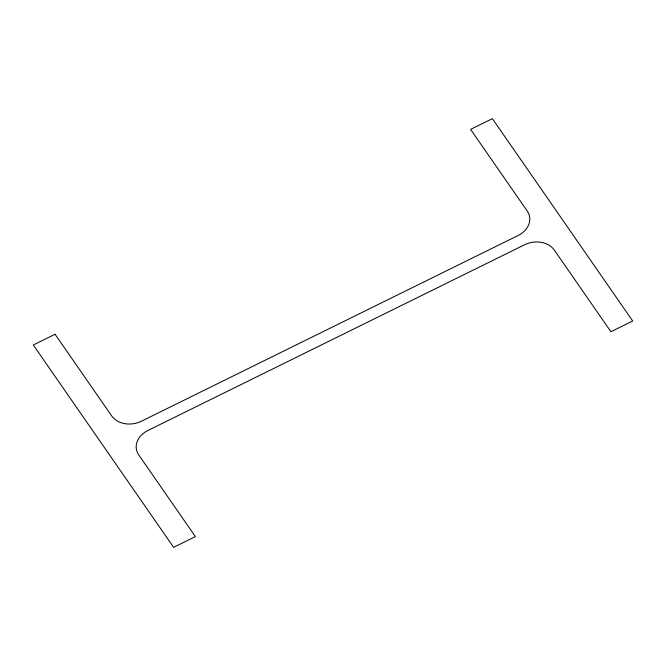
<?xml version="1.0" encoding="UTF-8"?>
<svg xmlns="http://www.w3.org/2000/svg" width="666" height="666" viewBox="0 0 666 666"><rect width="100%" height="100%" fill="white"/><g stroke="black" fill="none" stroke-linecap="round" stroke-linejoin="round"><path stroke-width="1" d="M55.07 334.274L33.3 345.005L173.618 547.335L195.388 536.605L138.719 454.895A22.153 17.458 -10.9 0 1 147.902 430.494L524.533 244.797A22.153 17.458 -10.9 0 1 554.262 250.016L610.93 331.726L632.7 320.995L492.382 118.665L470.612 129.395L527.281 211.105A22.153 17.458 -10.9 0 1 518.098 235.506L141.467 421.203A22.153 17.458 -10.9 0 1 111.738 415.984L55.07 334.274"/></g></svg>
